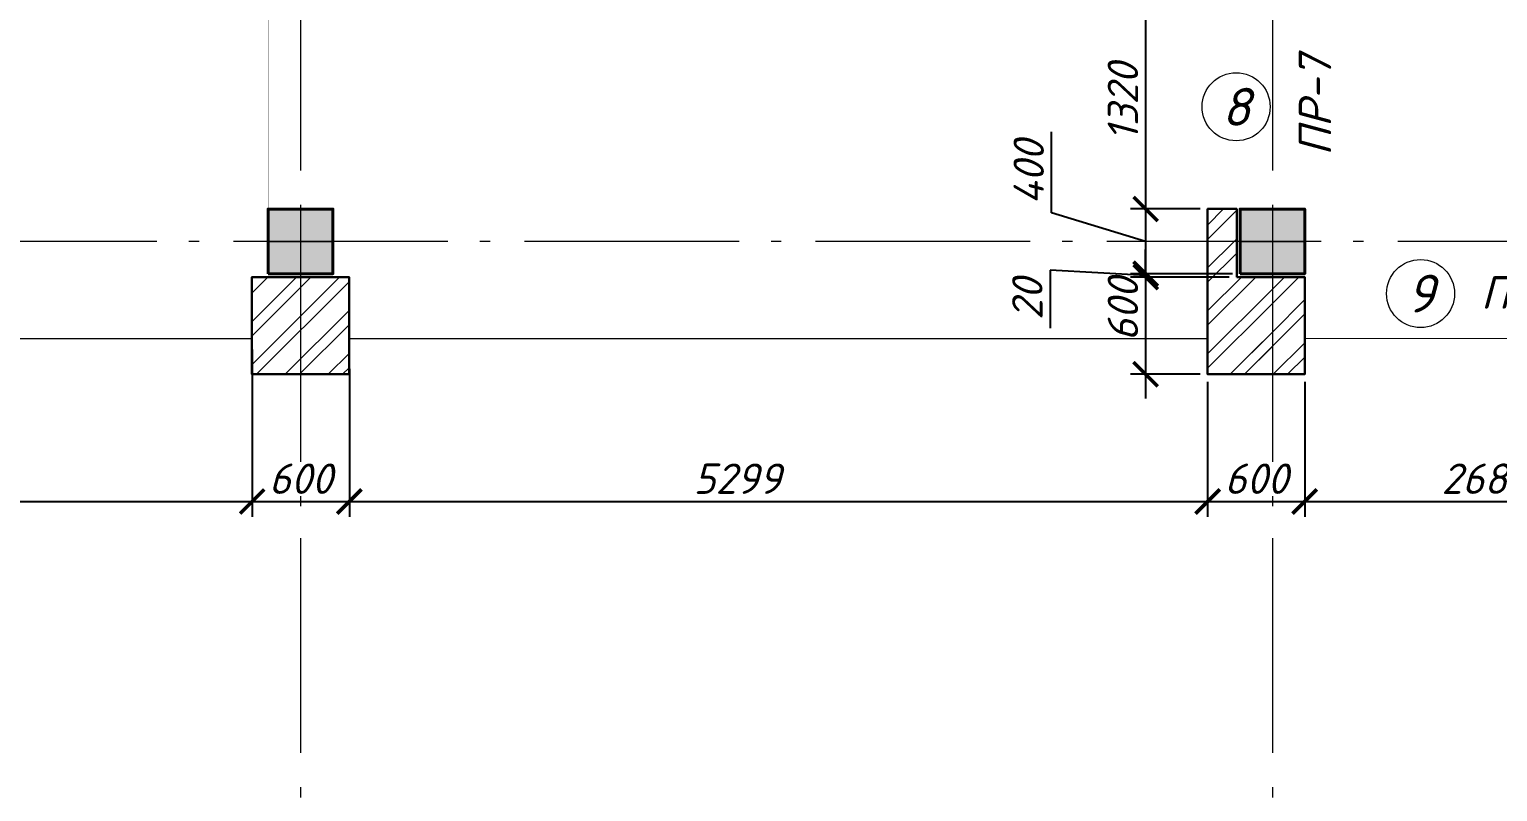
# Model space of a CAD drawing. Header units: millimetres. Extents: x -238377 to 196118, y -123284 to 30177.
# Drawn here: x -164176 to -155111, y -76606 to -71902 of the extents above; entities that cross this region are included whole.
import ezdxf
from ezdxf.enums import TextEntityAlignment as Align

# ---------------------------------------------------------------- set-up
doc = ezdxf.new("R2010")
doc.units = ezdxf.units.MM
doc.header["$MEASUREMENT"] = 0
doc.linetypes.add('Double Dashed', pattern=[1797.222233, 1325, -211.666656, 63.333344, -197.222233])
doc.linetypes.add('штриховаяX2', pattern=[38.1, 25.4, -12.7])
doc.layers.get('0').update_dxf_attribs({"lineweight": 5})
doc.layers.add('#Hatch', color=7, linetype='Continuous', lineweight=5, true_color=0x4d4d4d)
for name, color, linetype, lineweight in [('#размеры', 7, 'Continuous', 5), ('k_ Рамка', 7, 'Continuous', 50), ('колонны_Ном._пера__94', 252, 'Continuous', 13), ('колонны_Ном._пера__99', 7, 'Continuous', 40), ('оси_Ном._пера__96', 7, 'Continuous', 5), ('чертеж_Ном._пера__96', 7, 'Continuous', 13)]:
    doc.layers.add(name, color=color, linetype=linetype, lineweight=lineweight)
for name, color, linetype in [('#стены наруж', 7, 'Continuous'), ('колонны', 7, 'Continuous'), ('оси', 7, 'Continuous')]:
    doc.layers.add(name, color=color, linetype=linetype)
doc.styles.get("Standard").update_dxf_attribs({"font": 'isocpeui.ttf'})
doc.styles.add('STEP PR', font='isocpeui.ttf')
doc.styles.add('СГЕНЕРИР_СТИЛЬ_3', font='gost_2_304-81_type.ttf')
doc.dimstyles.new('SPDS', dxfattribs={"dimscale": 10, "dimtxt": 2.5, "dimasz": 2, "dimexe": 1.25, "dimexo": 0.625, "dimtad": 1, "dimdec": 0, "dimrnd": 0.001, "dimtxsty": 'STEP PR', "dimblk": 'ARCHTICK', "dimcen": 2.5, "dimdle": 2, "dimclrd": 256, "dimclre": 256, "dimclrt": 7, "dimadec": 0, "dimazin": 2, "dimtfac": 0.75, "dimtdec": 0, "dimtmove": 1, "dimatfit": 3, "dimfxl": 1, "dimtolj": 1, "dimarcsym": 1})

# ---------------------------------------------------------------- blocks, each defined once
blk = doc.blocks.new('Стандартный маркер сетки_10')
at = {"layer": 'оси_Ном._пера__96', "linetype": 'Double Dashed'}
blk.add_line((900, 0), (20403.4, 0), dxfattribs=at)
at = {"layer": 'оси_Ном._пера__96', "style": 'СГЕНЕРИР_СТИЛЬ_3'}
blk.add_attdef('AC_MarkerText_1', text='', height=350, rotation=90, dxfattribs=at).set_placement((21973.1, -173.1), align=Align.BOTTOM_LEFT)
blk = doc.blocks.new('Стандартный маркер сетки_11')
at = {"layer": 'оси_Ном._пера__96', "linetype": 'Double Dashed'}
blk.add_line((900, 0), (20403.4, 0), dxfattribs=at)
at = {"layer": 'оси_Ном._пера__96', "style": 'СГЕНЕРИР_СТИЛЬ_3'}
blk.add_attdef('AC_MarkerText_1', text='', height=350, rotation=90, dxfattribs=at).set_placement((21973.1, -208.7), align=Align.BOTTOM_LEFT)
blk = doc.blocks.new('_ArchTick')
at = {"color": 0, "linetype": 'ByBlock', "const_width": 0.15}
blk.add_lwpolyline([(-0.5, -0.5), (0.5, 0.5)], dxfattribs=at)
blk = doc.blocks.new('*D52')
at = {"layer": '#размеры', "lineweight": -2, "transparency": 16777216}
for p, q in [((-162800.3, -74352.5), (-162800.3, -74909.1)), ((-168200.5, -74446), (-168200.5, -74909.1)), ((-168350.5, -74815.4), (-162650.3, -74815.4))]:
    blk.add_line(p, q, dxfattribs=at)
at = {"layer": 'Defpoints', "color": 0, "transparency": 16777216}
for p in [(-162800.3, -74305.6), (-168200.5, -74399.1), (-162800.3, -74815.4)]:
    blk.add_point(p, dxfattribs=at)
at = {"layer": '#размеры', "lineweight": -2, "transparency": 16777216, "xscale": 150, "yscale": 150, "zscale": 150, "rotation": 180}
blk.add_blockref('_ArchTick', (-168200.5, -74815.4), dxfattribs=at)
at = {"layer": '#размеры', "lineweight": -2, "transparency": 16777216, "xscale": 150, "yscale": 150, "zscale": 150}
blk.add_blockref('_ArchTick', (-162800.3, -74815.4), dxfattribs=at)
at = {"layer": '#размеры', "color": 7, "transparency": 16777216, "insert": (-165805.4, -74674.7), "char_height": 187.5, "attachment_point": 5, "style": 'STEP PR'}
blk.add_mtext('\\A1;5400', dxfattribs=at)
blk = doc.blocks.new('*D53')
at = {"layer": '#размеры', "lineweight": -2, "transparency": 16777216}
for p, q in [((-162800.3, -73877.3), (-162800.3, -74909.1)), ((-162200.3, -73997.3), (-162200.3, -74909.1)), ((-162950.3, -74815.4), (-162050.3, -74815.4))]:
    blk.add_line(p, q, dxfattribs=at)
at = {"layer": 'Defpoints', "color": 0, "transparency": 16777216}
for p in [(-162800.3, -73830.4), (-162200.3, -73950.4), (-162200.3, -74815.4)]:
    blk.add_point(p, dxfattribs=at)
at = {"layer": '#размеры', "lineweight": -2, "transparency": 16777216, "xscale": 150, "yscale": 150, "zscale": 150, "rotation": 180}
blk.add_blockref('_ArchTick', (-162800.3, -74815.4), dxfattribs=at)
at = {"layer": '#размеры', "lineweight": -2, "transparency": 16777216, "xscale": 150, "yscale": 150, "zscale": 150}
blk.add_blockref('_ArchTick', (-162200.3, -74815.4), dxfattribs=at)
at = {"layer": '#размеры', "color": 7, "transparency": 16777216, "insert": (-162501.2, -74674.7), "char_height": 187.5, "attachment_point": 5, "style": 'STEP PR'}
blk.add_mtext('\\A1;600', dxfattribs=at)
blk = doc.blocks.new('*D54')
at = {"layer": '#размеры', "lineweight": -2, "transparency": 16777216}
for p, q in [((-162200.3, -74077.2), (-162200.3, -74909.1)), ((-156901.5, -74077.2), (-156901.5, -74909.1)), ((-162350.3, -74815.4), (-156751.5, -74815.4))]:
    blk.add_line(p, q, dxfattribs=at)
at = {"layer": 'Defpoints', "color": 0, "transparency": 16777216}
for p in [(-162200.3, -74030.4), (-156901.5, -74030.4), (-156901.5, -74815.4)]:
    blk.add_point(p, dxfattribs=at)
at = {"layer": '#размеры', "lineweight": -2, "transparency": 16777216, "xscale": 150, "yscale": 150, "zscale": 150, "rotation": 180}
blk.add_blockref('_ArchTick', (-162200.3, -74815.4), dxfattribs=at)
at = {"layer": '#размеры', "lineweight": -2, "transparency": 16777216, "xscale": 150, "yscale": 150, "zscale": 150}
blk.add_blockref('_ArchTick', (-156901.5, -74815.4), dxfattribs=at)
at = {"layer": '#размеры', "color": 7, "transparency": 16777216, "insert": (-159805.4, -74674.7), "char_height": 187.5, "attachment_point": 5, "style": 'STEP PR'}
blk.add_mtext('\\A1;5299', dxfattribs=at)
blk = doc.blocks.new('Колонна_15_1', base_point=(22379, 71855.7))
at = {"layer": 'колонны_Ном._пера__94', "linetype": 'Continuous', "true_color": 0x7d7d7d}
blk.add_hatch(color=8, dxfattribs=at).paths.add_polyline_path([(22179, 71646.7), (22579, 71646.7), (22579, 72046.7), (22179, 72046.7)])
blk.add_hatch(color=8, dxfattribs=at).paths.add_polyline_path([(22179, 71646.7), (22579, 71646.7), (22579, 72046.7), (22179, 72046.7)])
at = {"layer": 'колонны_Ном._пера__99', "linetype": 'Continuous', "flags": 128}
blk.add_lwpolyline([(22179, 71646.7), (22579, 71646.7), (22579, 72046.7), (22179, 72046.7)], close=True, dxfattribs=at)
at = {"layer": 'колонны_Ном._пера__99', "color": 8, "linetype": 'Continuous', "true_color": 0x737373, "flags": 128}
blk.add_lwpolyline([(22179, 71646.7), (22579, 71646.7), (22579, 72046.7), (22179, 72046.7)], close=True, dxfattribs=at)
at = {"layer": 'оси_Ном._пера__96', "color": 253, "lineweight": 5, "true_color": 0x9c9c9c}
for points in [[(22379.3, 72046.7), (22379.3, 71646.7)], [(22379.3, 72046.7), (22379.3, 71646.7)], [(22179, 71846.7), (22579, 71846.7)], [(22179, 71846.7), (22579, 71846.7)]]:
    blk.add_lwpolyline(points, dxfattribs=at)
blk = doc.blocks.new('*D67')
at = {"layer": '#размеры', "lineweight": -2, "transparency": 16777216}
for p, q in [((-156901.5, -74077.2), (-156901.5, -74909.1)), ((-156301.8, -74077.2), (-156301.8, -74909.1)), ((-157051.5, -74815.4), (-156151.8, -74815.4))]:
    blk.add_line(p, q, dxfattribs=at)
at = {"layer": 'Defpoints', "color": 0, "transparency": 16777216}
for p in [(-156901.5, -74030.4), (-156301.8, -74030.4), (-156301.8, -74815.4)]:
    blk.add_point(p, dxfattribs=at)
at = {"layer": '#размеры', "lineweight": -2, "transparency": 16777216, "xscale": 150, "yscale": 150, "zscale": 150, "rotation": 180}
blk.add_blockref('_ArchTick', (-156901.5, -74815.4), dxfattribs=at)
at = {"layer": '#размеры', "lineweight": -2, "transparency": 16777216, "xscale": 150, "yscale": 150, "zscale": 150}
blk.add_blockref('_ArchTick', (-156301.8, -74815.4), dxfattribs=at)
at = {"layer": '#размеры', "color": 7, "transparency": 16777216, "insert": (-156601.1, -74674.7), "char_height": 187.5, "attachment_point": 5, "style": 'STEP PR'}
blk.add_mtext('\\A1;600', dxfattribs=at)
blk = doc.blocks.new('*D117')
at = {"layer": '#размеры', "lineweight": -2, "transparency": 16777216}
for p, q in [((-157284, -71540.4), (-157284, -73160.4)), ((-156948.3, -71690.4), (-157377.7, -71690.4)), ((-156948.3, -73010.4), (-157377.7, -73010.4))]:
    blk.add_line(p, q, dxfattribs=at)
at = {"layer": 'Defpoints', "color": 0, "transparency": 16777216}
for p in [(-156901.5, -71690.4), (-157284, -73010.4), (-156901.5, -73010.4)]:
    blk.add_point(p, dxfattribs=at)
at = {"layer": '#размеры', "lineweight": -2, "transparency": 16777216, "xscale": 150, "yscale": 150, "zscale": 150}
for p, rotation in [((-157284, -71690.4), 90), ((-157284, -73010.4), 270)]:
    blk.add_blockref('_ArchTick', p, dxfattribs=dict(at, rotation=rotation))
at = {"layer": '#размеры', "color": 7, "transparency": 16777216, "insert": (-157424.6, -72350.4), "char_height": 187.5, "attachment_point": 5, "rotation": 90, "style": 'STEP PR'}
blk.add_mtext('\\A1;1320', dxfattribs=at)
blk = doc.blocks.new('*D118')
at = {"layer": '#размеры', "lineweight": -2, "transparency": 16777216}
for p, q in [((-157865.3, -73035.1), (-157865.3, -72533.8)), ((-157284, -72860.4), (-157284, -73560.4)), ((-157284, -73210.4), (-157865.3, -73035.1)), ((-156948.3, -73010.4), (-157377.7, -73010.4)), ((-156748.3, -73410.4), (-157377.7, -73410.4))]:
    blk.add_line(p, q, dxfattribs=at)
at = {"layer": 'Defpoints', "color": 0, "transparency": 16777216}
for p in [(-156901.5, -73010.4), (-157284, -73410.4), (-156701.5, -73410.4)]:
    blk.add_point(p, dxfattribs=at)
at = {"layer": '#размеры', "lineweight": -2, "transparency": 16777216, "xscale": 150, "yscale": 150, "zscale": 150}
for p, rotation in [((-157284, -73010.4), 90), ((-157284, -73410.4), 270)]:
    blk.add_blockref('_ArchTick', p, dxfattribs=dict(at, rotation=rotation))
at = {"layer": '#размеры', "color": 7, "transparency": 16777216, "insert": (-158005.9, -72784.5), "char_height": 187.5, "attachment_point": 5, "rotation": 90, "style": 'STEP PR'}
blk.add_mtext('\\A1;400', dxfattribs=at)
blk = doc.blocks.new('*D119')
at = {"layer": '#размеры', "lineweight": -2, "transparency": 16777216}
for p, q in [((-157284, -73410.4), (-157284, -73260.4)), ((-157284, -73420.4), (-157873.9, -73388.7)), ((-157873.9, -73388.7), (-157873.9, -73744.8)), ((-156748.3, -73410.4), (-157377.7, -73410.4)), ((-157284, -73410.4), (-157284, -73430.4)), ((-157284, -73410.4), (-157284, -73430.4)), ((-156768.3, -73430.4), (-157377.7, -73430.4)), ((-157284, -73430.4), (-157284, -73580.4))]:
    blk.add_line(p, q, dxfattribs=at)
at = {"layer": 'Defpoints', "color": 0, "transparency": 16777216}
for p in [(-156701.5, -73410.4), (-157284, -73430.4), (-156721.5, -73430.4)]:
    blk.add_point(p, dxfattribs=at)
at = {"layer": '#размеры', "lineweight": -2, "transparency": 16777216, "xscale": 150, "yscale": 150, "zscale": 150}
for p, rotation in [((-157284, -73410.4), 270), ((-157284, -73430.4), 90)]:
    blk.add_blockref('_ArchTick', p, dxfattribs=dict(at, rotation=rotation))
at = {"layer": '#размеры', "color": 7, "transparency": 16777216, "insert": (-158014.5, -73566.7), "char_height": 187.5, "attachment_point": 5, "rotation": 90, "style": 'STEP PR'}
blk.add_mtext('\\A1;20', dxfattribs=at)
blk = doc.blocks.new('*D120')
at = {"layer": '#размеры', "lineweight": -2, "transparency": 16777216}
for p, q in [((-157284, -73280.4), (-157284, -74180.4)), ((-156768.3, -73430.4), (-157377.7, -73430.4)), ((-156948.3, -74030.4), (-157377.7, -74030.4))]:
    blk.add_line(p, q, dxfattribs=at)
at = {"layer": 'Defpoints', "color": 0, "transparency": 16777216}
for p in [(-156721.5, -73430.4), (-157284, -74030.4), (-156901.5, -74030.4)]:
    blk.add_point(p, dxfattribs=at)
at = {"layer": '#размеры', "lineweight": -2, "transparency": 16777216, "xscale": 150, "yscale": 150, "zscale": 150}
for p, rotation in [((-157284, -73430.4), 90), ((-157284, -74030.4), 270)]:
    blk.add_blockref('_ArchTick', p, dxfattribs=dict(at, rotation=rotation))
at = {"layer": '#размеры', "color": 7, "transparency": 16777216, "insert": (-157424.6, -73630.4), "char_height": 187.5, "attachment_point": 5, "rotation": 90, "style": 'STEP PR'}
blk.add_mtext('\\A1;600', dxfattribs=at)
blk = doc.blocks.new('*D128')
at = {"layer": '#размеры', "lineweight": -2, "transparency": 16777216}
for p, q in [((-153621.5, -73217.3), (-153621.5, -74909.1)), ((-156301.8, -74077.2), (-156301.8, -74909.1)), ((-156451.8, -74815.4), (-153471.5, -74815.4))]:
    blk.add_line(p, q, dxfattribs=at)
at = {"layer": 'Defpoints', "color": 0, "transparency": 16777216}
for p in [(-153621.5, -73170.4), (-156301.8, -74030.4), (-153621.5, -74815.4)]:
    blk.add_point(p, dxfattribs=at)
at = {"layer": '#размеры', "lineweight": -2, "transparency": 16777216, "xscale": 150, "yscale": 150, "zscale": 150, "rotation": 180}
blk.add_blockref('_ArchTick', (-156301.8, -74815.4), dxfattribs=at)
at = {"layer": '#размеры', "lineweight": -2, "transparency": 16777216, "xscale": 150, "yscale": 150, "zscale": 150}
blk.add_blockref('_ArchTick', (-153621.5, -74815.4), dxfattribs=at)
at = {"layer": '#размеры', "color": 7, "transparency": 16777216, "insert": (-155191.3, -74674.7), "char_height": 187.5, "attachment_point": 5, "style": 'STEP PR'}
blk.add_mtext('\\A1;2680', dxfattribs=at)
blk = doc.blocks.new('*U225')
at = {"color": 0, "linetype": 'ByBlock', "lineweight": -2}
blk.add_circle((0, 0), 6, dxfattribs=at)
blk.add_attdef('Узел', text='', height=4, dxfattribs=at).set_placement((0, 0), align=Align.MIDDLE_CENTER)

msp = doc.modelspace()

# ---------------------------------------------------------------- hatches: boundary and pattern name
at = {"layer": '#Hatch'}
h = msp.add_hatch(dxfattribs=at)
h.set_pattern_fill('ANSI32', color=256, scale=500)
h.set_pattern_definition([(45, (-0.3, 0), (-132.58252, 132.58252), []), (45, (88.1, 0), (-132.58252, 132.58252), [])])
h.paths.add_polyline_path([(-184001.5, -73430.4), (-184301.2, -73430.4), (-184301.2, -74030.4), (-184000.9, -74030.4)])
h.paths.add_polyline_path([(-183700.6, -73430.4), (-184001.5, -73430.4), (-184000.9, -74030.4), (-183700.6, -74030.4)])
h.paths.add_polyline_path([(-180501.5, -73430.4), (-180901.8, -73430.4), (-180901.8, -74030.3), (-180501.5, -74030.3)])
h.paths.add_polyline_path([(-180301.5, -73430.4), (-180501.5, -73430.4), (-180501.5, -74030.3), (-180301.5, -74030.3)])
h.paths.add_polyline_path([(-174501.5, -73430.4), (-174801.5, -73430.4), (-174801.5, -74030.4), (-174501.5, -74030.4)])
h.paths.add_polyline_path([(-174201.5, -73430.4), (-174501.5, -73430.4), (-174501.5, -74030.4), (-174201.5, -74030.4)])
h.paths.add_polyline_path([(-168501.5, -73430.4), (-168801.8, -73430.4), (-168801.8, -74030.4), (-168501.8, -74030.4)])
h.paths.add_polyline_path([(-168201.8, -73430.4), (-168501.5, -73430.4), (-168501.8, -74030.4), (-168201.8, -74030.4)])
h.paths.add_polyline_path([(-162501.5, -73430.4), (-162801.8, -73430.4), (-162801.8, -74030.4), (-162501.8, -74030.4)])
h.paths.add_polyline_path([(-162201.8, -73430.4), (-162501.5, -73430.4), (-162501.8, -74030.4), (-162201.8, -74030.4)])
h.paths.add_polyline_path([(-156501.5, -73430.4), (-156721.8, -73430.4), (-156721.8, -73210.4), (-156901.7, -73210.4), (-156901.7, -73830.4), (-156501.5, -73830.4)], flags=17)
h.paths.add_polyline_path([(-156301.6, -73430.4), (-156721.8, -73430.4), (-156721.8, -73010.4), (-156901.7, -73010.4), (-156901.7, -73830.4), (-156302.1, -73830.4), (-156302.1, -73830.4), (-156901.7, -73830.4), (-156901.7, -74030.4), (-156302.1, -74030.4), (-156302.1, -73830.4), (-156901.7, -73830.4), (-156901.7, -73830.4), (-156301.6, -73830.4)])
h = msp.add_hatch(dxfattribs=at)
h.set_pattern_fill('ANSI32', color=256, scale=500)
h.paths.add_polyline_path([(-156901.5, -74030.4), (-156501.2, -74030.4), (-156501.2, -73430.4), (-156721.5, -73430.4), (-156721.5, -73210.4), (-156901.5, -73210.4)])

# ---------------------------------------------------------------- linework, layer by layer
at = {"layer": '#стены наруж', "lineweight": 30}
msp.add_lwpolyline([(-156721.5, -73430.4), (-156301.3, -73430.4), (-156301.8, -74030.4), (-156901.5, -74030.4), (-156901.5, -73010.4), (-156721.5, -73010.4), (-156721.5, -73430.4)], dxfattribs=at)
for points in [[(-162201.5, -74030.4), (-162201.5, -73430.4), (-162801.5, -73430.4), (-162801.5, -74030.4)], [(-162201.5, -74030.4), (-162201.5, -74030.4), (-162801.5, -74030.4), (-162801.5, -74030.4)]]:
    msp.add_lwpolyline(points, close=True, dxfattribs=at)
at = {"layer": 'Defpoints', "color": 8, "linetype": 'штриховаяX2', "lineweight": 5, "ltscale": 5, "true_color": 0x737373, "const_width": 0.5}
msp.add_lwpolyline([(-162301.2, -73010.4), (-162701.5, -73010.4), (-162700.7, -65010.4), (-162300.4, -65010.4)], close=True, dxfattribs=at)
at = {"layer": 'оси_Ном._пера__96', "linetype": 'Double Dashed'}
msp.add_line((-143619.1, -73210.4), (-216265.2, -73210.4), dxfattribs=at)
at = {"layer": 'чертеж_Ном._пера__96'}
for points in [[(-168201.5, -73810.4), (-162801.5, -73810.4)], [(-162201.5, -73810.4), (-156901.4, -73810.4)], [(-156301.6, -73808.2), (-153621.5, -73810.4)]]:
    msp.add_lwpolyline(points, dxfattribs=at)

# ---------------------------------------------------------------- block references
at = {"layer": '#размеры'}
ref = msp.add_blockref('*U225', (-156725.3, -72379.8), dxfattribs=dict(at, xscale=35, yscale=35, zscale=35))
ref.add_attrib('Узел', '8', dxfattribs={"layer": '0', "color": 0, "linetype": 'ByBlock', "lineweight": -2, "height": 233.3}).set_placement((-156725.3, -72379.8), align=Align.MIDDLE_CENTER)
ref = msp.add_blockref('*U225', (-155586.7, -73532.4), dxfattribs=dict(at, xscale=35, yscale=35, zscale=35))
ref.add_attrib('Узел', '9', dxfattribs={"layer": '0', "color": 0, "linetype": 'ByBlock', "lineweight": -2, "height": 233.3}).set_placement((-155586.7, -73532.4), align=Align.MIDDLE_CENTER)
at = {"layer": 'колонны'}
for p in [(-162501.5, -73201.5), (-156501.5, -73201.5)]:
    msp.add_blockref('Колонна_15_1', p, dxfattribs=at)
at = {"layer": 'оси', "color": 251, "linetype": 'Continuous', "lineweight": 13, "zscale": 1000, "rotation": 270}
for name, p in [('Стандартный маркер сетки_10', (-162501.2, -63359)), ('Стандартный маркер сетки_11', (-156501.2, -63359))]:
    msp.add_blockref(name, p, dxfattribs=at)

# ---------------------------------------------------------------- texts
at = {"layer": 'k_ Рамка', "color": 7, "style": 'STEP PR'}
msp.add_text('ПР-7', height=200, rotation=90, dxfattribs=at).set_placement((-156138.5, -72682.2))
msp.add_text('ПР-3', height=200, dxfattribs=at).set_placement((-155214.7, -73625.6))

# ---------------------------------------------------------------- dimensions: what is measured, and where the dimension line sits
at = {"layer": '#размеры'}
dim = msp.add_linear_dim(base=(-157284, -73010.4), p1=(-156901.5, -71690.4), p2=(-156901.5, -73010.4), angle=90, dimstyle='SPDS', override={"dimscale": 75, "dimtxsty": 'STEP PR'}, dxfattribs=at)
dim.commit()
dim.dimension.update_dxf_attribs({"geometry": '*D117', "text_midpoint": (-157424.6, -72350.4)})
for base, p1, p2, picture, middle in [((-157284, -73410.4), (-156901.5, -73010.4), (-156701.5, -73410.4), '*D118', (-157865.3, -72988.2)), ((-157284, -73430.4), (-156701.5, -73410.4), (-156721.5, -73430.4), '*D119', (-157873.9, -73435.6)), ((-157284, -74030.4), (-156721.5, -73430.4), (-156901.5, -74030.4), '*D120', (-157284, -73630.4))]:
    dim = msp.add_linear_dim(base=base, p1=p1, p2=p2, angle=90, dimstyle='SPDS', override={"dimscale": 75, "dimtxsty": 'STEP PR'}, dxfattribs=at)
    dim.commit()
    dim.dimension.update_dxf_attribs({"geometry": picture, "text_midpoint": middle, "dimtype": 160})
for base, p1, p2, picture, middle in [((-153621.5, -74815.4), (-156301.8, -74030.4), (-153621.5, -73170.4), '*D128', (-155191.3, -74815.4)), ((-162200.3, -74815.4), (-162800.3, -73830.4), (-162200.3, -73950.4), '*D53', (-162501.2, -74815.4)), ((-156901.5, -74815.4), (-162200.3, -74030.4), (-156901.5, -74030.4), '*D54', (-159805.4, -74815.4)), ((-156301.8, -74815.4), (-156901.5, -74030.4), (-156301.8, -74030.4), '*D67', (-156601.1, -74815.4)), ((-162800.3, -74815.4), (-168200.5, -74399.1), (-162800.3, -74305.6), '*D52', (-165805.4, -74815.4))]:
    dim = msp.add_linear_dim(base=base, p1=p1, p2=p2, dimstyle='SPDS', override={"dimscale": 75, "dimtxsty": 'STEP PR'}, dxfattribs=at)
    dim.commit()
    dim.dimension.update_dxf_attribs({"geometry": picture, "text_midpoint": middle, "dimtype": 160})

doc.saveas('drawing.dxf')
